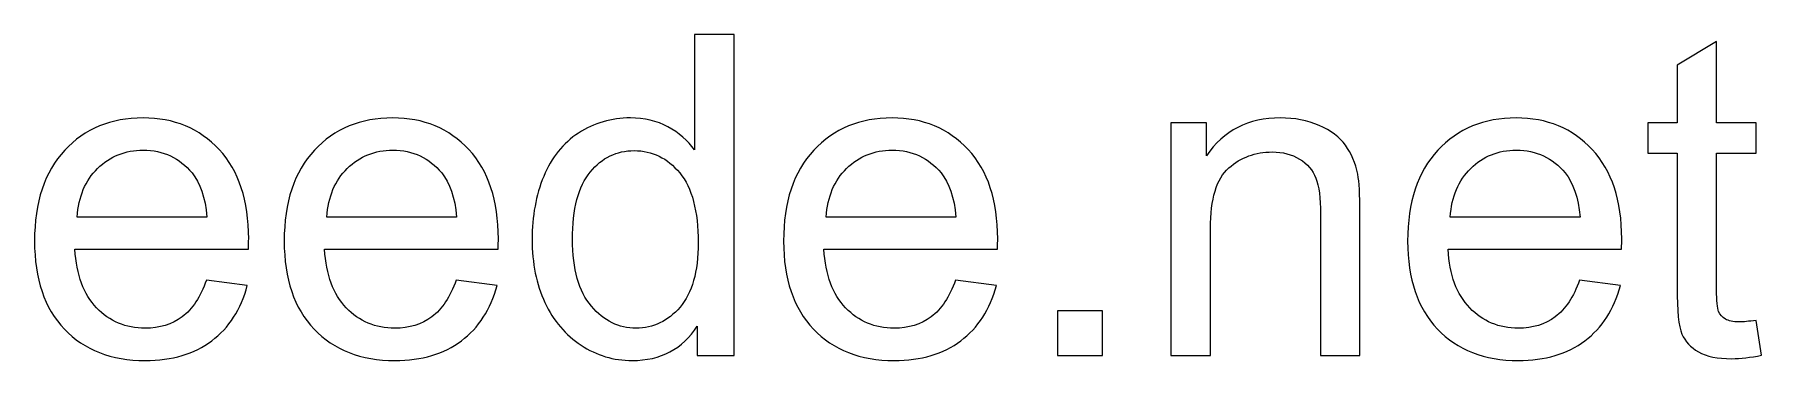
# Model space of a CAD drawing. Header units: millimetres. Extents: x -628 to 722, y -261 to 150.
# Drawn here: x 598.2 to 721.7, y -261.5 to -238.2 of the extents above; entities that cross this region are included whole.
import ezdxf

# ---------------------------------------------------------------- set-up
doc = ezdxf.new("R2010")
doc.units = ezdxf.units.MM
doc.header["$MEASUREMENT"] = 0
doc.layers.add('Layer 1', color=7, linetype='Continuous')

msp = doc.modelspace()

# ---------------------------------------------------------------- linework, layer by layer
at = {"layer": 'Layer 1', "color": 250}
for points, knots in [([(645.6139, -261.1436), (645.6139, -261.1436), (645.6139, -259.0299), (645.6139, -259.0299), (645.6139, -259.0299), (644.5597, -260.6727), (643.0079, -261.4968), (640.9584, -261.4968), (640.9584, -261.4968), (639.6313, -261.4968), (638.4112, -261.1329), (637.3035, -260.3998), (637.3035, -260.3998), (636.1905, -259.672), (635.329, -258.65), (634.7136, -257.3443), (634.7136, -257.3443), (634.1035, -256.0332), (633.7985, -254.5296), (633.7985, -252.8279), (633.7985, -252.8279), (633.7985, -251.169), (634.0768, -249.6653), (634.628, -248.3115), (634.628, -248.3115), (635.1845, -246.963), (636.0139, -245.9249), (637.1216, -245.2078), (637.1216, -245.2078), (638.2239, -244.4854), (639.4654, -244.1269), (640.83, -244.1269), (640.83, -244.1269), (641.836, -244.1269), (642.7296, -244.3409), (643.5109, -244.7637), (643.5109, -244.7637), (644.2922, -245.1864), (644.929, -245.7429), (645.4213, -246.4225), (645.4213, -246.4225), (645.4213, -246.4225), (645.4213, -238.155), (645.4213, -238.155), (645.4213, -238.155), (645.4213, -238.155), (648.2467, -238.155), (648.2467, -238.155), (648.2467, -238.155), (648.2467, -238.155), (648.2467, -261.1436), (648.2467, -261.1436), (648.2467, -261.1436), (648.2467, -261.1436), (645.6139, -261.1436), (645.6139, -261.1436)], [0, 0, 0, 0, 0.06666667, 0.06666667, 0.06666667, 0.06666667, 0.13333333, 0.13333333, 0.13333333, 0.13333333, 0.2, 0.2, 0.2, 0.2, 0.26666667, 0.26666667, 0.26666667, 0.26666667, 0.33333333, 0.33333333, 0.33333333, 0.33333333, 0.4, 0.4, 0.4, 0.4, 0.46666667, 0.46666667, 0.46666667, 0.46666667, 0.53333333, 0.53333333, 0.53333333, 0.53333333, 0.6, 0.6, 0.6, 0.6, 0.66666667, 0.66666667, 0.66666667, 0.66666667, 0.73333333, 0.73333333, 0.73333333, 0.73333333, 0.8, 0.8, 0.8, 0.8, 0.86666667, 0.86666667, 0.86666667, 0.86666667, 1, 1, 1, 1]), ([(721.3381, -258.6232), (721.3381, -258.6232), (721.7234, -261.1168), (721.7234, -261.1168), (721.7234, -261.1168), (720.9314, -261.2827), (720.2197, -261.3683), (719.599, -261.3683), (719.599, -261.3683), (718.5769, -261.3683), (717.7849, -261.2078), (717.2177, -260.8814), (717.2177, -260.8814), (716.6558, -260.555), (716.2598, -260.1322), (716.0297, -259.6025), (716.0297, -259.6025), (715.7996, -259.0727), (715.6873, -257.9597), (715.6873, -256.2633), (715.6873, -256.2633), (715.6873, -256.2633), (715.6873, -246.6633), (715.6873, -246.6633), (715.6873, -246.6633), (715.6873, -246.6633), (713.6003, -246.6633), (713.6003, -246.6633), (713.6003, -246.6633), (713.6003, -246.6633), (713.6003, -244.4801), (713.6003, -244.4801), (713.6003, -244.4801), (713.6003, -244.4801), (715.6873, -244.4801), (715.6873, -244.4801), (715.6873, -244.4801), (715.6873, -244.4801), (715.6873, -240.3597), (715.6873, -240.3597), (715.6873, -240.3597), (715.6873, -240.3597), (718.5127, -238.6633), (718.5127, -238.6633), (718.5127, -238.6633), (718.5127, -238.6633), (718.5127, -244.4801), (718.5127, -244.4801), (718.5127, -244.4801), (718.5127, -244.4801), (721.3381, -244.4801), (721.3381, -244.4801), (721.3381, -244.4801), (721.3381, -244.4801), (721.3381, -246.6633), (721.3381, -246.6633), (721.3381, -246.6633), (721.3381, -246.6633), (718.5127, -246.6633), (718.5127, -246.6633), (718.5127, -246.6633), (718.5127, -246.6633), (718.5127, -256.4239), (718.5127, -256.4239), (718.5127, -256.4239), (718.5127, -257.2319), (718.5608, -257.751), (718.6625, -257.9811), (718.6625, -257.9811), (718.7588, -258.2112), (718.9194, -258.3931), (719.1441, -258.5322), (719.1441, -258.5322), (719.3689, -258.666), (719.6899, -258.7356), (720.1073, -258.7356), (720.1073, -258.7356), (720.4177, -258.7356), (720.8297, -258.6981), (721.3381, -258.6232)], [0, 0, 0, 0, 0.04761905, 0.04761905, 0.04761905, 0.04761905, 0.0952381, 0.0952381, 0.0952381, 0.0952381, 0.14285714, 0.14285714, 0.14285714, 0.14285714, 0.19047619, 0.19047619, 0.19047619, 0.19047619, 0.23809524, 0.23809524, 0.23809524, 0.23809524, 0.28571429, 0.28571429, 0.28571429, 0.28571429, 0.33333333, 0.33333333, 0.33333333, 0.33333333, 0.38095238, 0.38095238, 0.38095238, 0.38095238, 0.42857143, 0.42857143, 0.42857143, 0.42857143, 0.47619048, 0.47619048, 0.47619048, 0.47619048, 0.52380952, 0.52380952, 0.52380952, 0.52380952, 0.57142857, 0.57142857, 0.57142857, 0.57142857, 0.61904762, 0.61904762, 0.61904762, 0.61904762, 0.66666667, 0.66666667, 0.66666667, 0.66666667, 0.71428571, 0.71428571, 0.71428571, 0.71428571, 0.76190476, 0.76190476, 0.76190476, 0.76190476, 0.80952381, 0.80952381, 0.80952381, 0.80952381, 0.85714286, 0.85714286, 0.85714286, 0.85714286, 0.9047619, 0.9047619, 0.9047619, 0.9047619, 1, 1, 1, 1]), ([(610.5103, -255.7496), (610.5103, -255.7496), (613.4321, -256.1349), (613.4321, -256.1349), (613.4321, -256.1349), (612.9772, -257.8312), (612.1264, -259.153), (610.8849, -260.0894), (610.8849, -260.0894), (609.6435, -261.0259), (608.0595, -261.4968), (606.1277, -261.4968), (606.1277, -261.4968), (603.6983, -261.4968), (601.7719, -260.7476), (600.3485, -259.2493), (600.3485, -259.2493), (598.9251, -257.7563), (598.2134, -255.6533), (598.2134, -252.951), (598.2134, -252.951), (598.2134, -250.1577), (598.9304, -247.9851), (600.3699, -246.4439), (600.3699, -246.4439), (601.8093, -244.8975), (603.6769, -244.1269), (605.9726, -244.1269), (605.9726, -244.1269), (608.1933, -244.1269), (610.0073, -244.8814), (611.4147, -246.3958), (611.4147, -246.3958), (612.822, -247.9102), (613.5284, -250.0399), (613.5284, -252.7851), (613.5284, -252.7851), (613.5284, -252.951), (613.523, -253.2025), (613.5123, -253.5342), (613.5123, -253.5342), (613.5123, -253.5342), (601.103, -253.5342), (601.103, -253.5342), (601.103, -253.5342), (601.21, -255.359), (601.7237, -256.761), (602.6548, -257.7296), (602.6548, -257.7296), (603.5806, -258.6981), (604.7418, -259.1851), (606.1277, -259.1851), (606.1277, -259.1851), (607.1605, -259.1851), (608.0435, -258.9122), (608.7712, -258.3663), (608.7712, -258.3663), (609.5043, -257.8205), (610.0822, -256.9483), (610.5103, -255.7496)], [0, 0, 0, 0, 0.0625, 0.0625, 0.0625, 0.0625, 0.125, 0.125, 0.125, 0.125, 0.1875, 0.1875, 0.1875, 0.1875, 0.25, 0.25, 0.25, 0.25, 0.3125, 0.3125, 0.3125, 0.3125, 0.375, 0.375, 0.375, 0.375, 0.4375, 0.4375, 0.4375, 0.4375, 0.5, 0.5, 0.5, 0.5, 0.5625, 0.5625, 0.5625, 0.5625, 0.625, 0.625, 0.625, 0.625, 0.6875, 0.6875, 0.6875, 0.6875, 0.75, 0.75, 0.75, 0.75, 0.8125, 0.8125, 0.8125, 0.8125, 0.875, 0.875, 0.875, 0.875, 1, 1, 1, 1]), ([(628.3671, -255.7496), (628.3671, -255.7496), (631.2889, -256.1349), (631.2889, -256.1349), (631.2889, -256.1349), (630.834, -257.8312), (629.9832, -259.153), (628.7417, -260.0894), (628.7417, -260.0894), (627.5003, -261.0259), (625.9163, -261.4968), (623.9845, -261.4968), (623.9845, -261.4968), (621.5551, -261.4968), (619.6287, -260.7476), (618.2053, -259.2493), (618.2053, -259.2493), (616.7819, -257.7563), (616.0702, -255.6533), (616.0702, -252.951), (616.0702, -252.951), (616.0702, -250.1577), (616.7872, -247.9851), (618.2267, -246.4439), (618.2267, -246.4439), (619.6661, -244.8975), (621.5337, -244.1269), (623.8294, -244.1269), (623.8294, -244.1269), (626.0501, -244.1269), (627.8641, -244.8814), (629.2715, -246.3958), (629.2715, -246.3958), (630.6788, -247.9102), (631.3852, -250.0399), (631.3852, -252.7851), (631.3852, -252.7851), (631.3852, -252.951), (631.3798, -253.2025), (631.3691, -253.5342), (631.3691, -253.5342), (631.3691, -253.5342), (618.9598, -253.5342), (618.9598, -253.5342), (618.9598, -253.5342), (619.0668, -255.359), (619.5805, -256.761), (620.5116, -257.7296), (620.5116, -257.7296), (621.4374, -258.6981), (622.5986, -259.1851), (623.9845, -259.1851), (623.9845, -259.1851), (625.0173, -259.1851), (625.9003, -258.9122), (626.628, -258.3663), (626.628, -258.3663), (627.3611, -257.8205), (627.939, -256.9483), (628.3671, -255.7496)], [0, 0, 0, 0, 0.0625, 0.0625, 0.0625, 0.0625, 0.125, 0.125, 0.125, 0.125, 0.1875, 0.1875, 0.1875, 0.1875, 0.25, 0.25, 0.25, 0.25, 0.3125, 0.3125, 0.3125, 0.3125, 0.375, 0.375, 0.375, 0.375, 0.4375, 0.4375, 0.4375, 0.4375, 0.5, 0.5, 0.5, 0.5, 0.5625, 0.5625, 0.5625, 0.5625, 0.625, 0.625, 0.625, 0.625, 0.6875, 0.6875, 0.6875, 0.6875, 0.75, 0.75, 0.75, 0.75, 0.8125, 0.8125, 0.8125, 0.8125, 0.875, 0.875, 0.875, 0.875, 1, 1, 1, 1]), ([(664.0807, -255.7496), (664.0807, -255.7496), (667.0025, -256.1349), (667.0025, -256.1349), (667.0025, -256.1349), (666.5476, -257.8312), (665.6968, -259.153), (664.4553, -260.0894), (664.4553, -260.0894), (663.2139, -261.0259), (661.6299, -261.4968), (659.6981, -261.4968), (659.6981, -261.4968), (657.2687, -261.4968), (655.3423, -260.7476), (653.9189, -259.2493), (653.9189, -259.2493), (652.4955, -257.7563), (651.7838, -255.6533), (651.7838, -252.951), (651.7838, -252.951), (651.7838, -250.1577), (652.5008, -247.9851), (653.9403, -246.4439), (653.9403, -246.4439), (655.3797, -244.8975), (657.2473, -244.1269), (659.543, -244.1269), (659.543, -244.1269), (661.7637, -244.1269), (663.5777, -244.8814), (664.9851, -246.3958), (664.9851, -246.3958), (666.3924, -247.9102), (667.0988, -250.0399), (667.0988, -252.7851), (667.0988, -252.7851), (667.0988, -252.951), (667.0934, -253.2025), (667.0827, -253.5342), (667.0827, -253.5342), (667.0827, -253.5342), (654.6734, -253.5342), (654.6734, -253.5342), (654.6734, -253.5342), (654.7804, -255.359), (655.2941, -256.761), (656.2252, -257.7296), (656.2252, -257.7296), (657.151, -258.6981), (658.3122, -259.1851), (659.6981, -259.1851), (659.6981, -259.1851), (660.7309, -259.1851), (661.6139, -258.9122), (662.3416, -258.3663), (662.3416, -258.3663), (663.0747, -257.8205), (663.6526, -256.9483), (664.0807, -255.7496)], [0, 0, 0, 0, 0.0625, 0.0625, 0.0625, 0.0625, 0.125, 0.125, 0.125, 0.125, 0.1875, 0.1875, 0.1875, 0.1875, 0.25, 0.25, 0.25, 0.25, 0.3125, 0.3125, 0.3125, 0.3125, 0.375, 0.375, 0.375, 0.375, 0.4375, 0.4375, 0.4375, 0.4375, 0.5, 0.5, 0.5, 0.5, 0.5625, 0.5625, 0.5625, 0.5625, 0.625, 0.625, 0.625, 0.625, 0.6875, 0.6875, 0.6875, 0.6875, 0.75, 0.75, 0.75, 0.75, 0.8125, 0.8125, 0.8125, 0.8125, 0.875, 0.875, 0.875, 0.875, 1, 1, 1, 1]), ([(679.4921, -261.1436), (679.4921, -261.1436), (679.4921, -244.4801), (679.4921, -244.4801), (679.4921, -244.4801), (679.4921, -244.4801), (682.0285, -244.4801), (682.0285, -244.4801), (682.0285, -244.4801), (682.0285, -244.4801), (682.0285, -246.8453), (682.0285, -246.8453), (682.0285, -246.8453), (683.2486, -245.0312), (685.0145, -244.1269), (687.3208, -244.1269), (687.3208, -244.1269), (688.3268, -244.1269), (689.2472, -244.3088), (690.0874, -244.6674), (690.0874, -244.6674), (690.9275, -245.0259), (691.5589, -245.5021), (691.9763, -246.0854), (691.9763, -246.0854), (692.3937, -246.6687), (692.688, -247.3643), (692.8539, -248.167), (692.8539, -248.167), (692.9556, -248.6914), (693.0091, -249.6065), (693.0091, -250.9122), (693.0091, -250.9122), (693.0091, -250.9122), (693.0091, -261.1436), (693.0091, -261.1436), (693.0091, -261.1436), (693.0091, -261.1436), (690.1837, -261.1436), (690.1837, -261.1436), (690.1837, -261.1436), (690.1837, -261.1436), (690.1837, -251.0192), (690.1837, -251.0192), (690.1837, -251.0192), (690.1837, -249.8687), (690.0767, -249.0072), (689.8573, -248.4399), (689.8573, -248.4399), (689.6379, -247.8727), (689.2472, -247.4179), (688.6907, -247.0754), (688.6907, -247.0754), (688.1342, -246.7383), (687.476, -246.567), (686.7268, -246.567), (686.7268, -246.567), (685.5282, -246.567), (684.4954, -246.947), (683.6232, -247.7122), (683.6232, -247.7122), (682.7509, -248.472), (682.3175, -249.9222), (682.3175, -252.052), (682.3175, -252.052), (682.3175, -252.052), (682.3175, -261.1436), (682.3175, -261.1436), (682.3175, -261.1436), (682.3175, -261.1436), (679.4921, -261.1436), (679.4921, -261.1436)], [0, 0, 0, 0, 0.05263158, 0.05263158, 0.05263158, 0.05263158, 0.10526316, 0.10526316, 0.10526316, 0.10526316, 0.15789474, 0.15789474, 0.15789474, 0.15789474, 0.21052632, 0.21052632, 0.21052632, 0.21052632, 0.26315789, 0.26315789, 0.26315789, 0.26315789, 0.31578947, 0.31578947, 0.31578947, 0.31578947, 0.36842105, 0.36842105, 0.36842105, 0.36842105, 0.42105263, 0.42105263, 0.42105263, 0.42105263, 0.47368421, 0.47368421, 0.47368421, 0.47368421, 0.52631579, 0.52631579, 0.52631579, 0.52631579, 0.57894737, 0.57894737, 0.57894737, 0.57894737, 0.63157895, 0.63157895, 0.63157895, 0.63157895, 0.68421053, 0.68421053, 0.68421053, 0.68421053, 0.73684211, 0.73684211, 0.73684211, 0.73684211, 0.78947368, 0.78947368, 0.78947368, 0.78947368, 0.84210526, 0.84210526, 0.84210526, 0.84210526, 0.89473684, 0.89473684, 0.89473684, 0.89473684, 1, 1, 1, 1]), ([(708.7147, -255.7496), (708.7147, -255.7496), (711.6365, -256.1349), (711.6365, -256.1349), (711.6365, -256.1349), (711.1816, -257.8312), (710.3308, -259.153), (709.0893, -260.0894), (709.0893, -260.0894), (707.8479, -261.0259), (706.2639, -261.4968), (704.3321, -261.4968), (704.3321, -261.4968), (701.9027, -261.4968), (699.9763, -260.7476), (698.5529, -259.2493), (698.5529, -259.2493), (697.1295, -257.7563), (696.4178, -255.6533), (696.4178, -252.951), (696.4178, -252.951), (696.4178, -250.1577), (697.1348, -247.9851), (698.5743, -246.4439), (698.5743, -246.4439), (700.0137, -244.8975), (701.8813, -244.1269), (704.177, -244.1269), (704.177, -244.1269), (706.3977, -244.1269), (708.2117, -244.8814), (709.6191, -246.3958), (709.6191, -246.3958), (711.0264, -247.9102), (711.7328, -250.0399), (711.7328, -252.7851), (711.7328, -252.7851), (711.7328, -252.951), (711.7274, -253.2025), (711.7167, -253.5342), (711.7167, -253.5342), (711.7167, -253.5342), (699.3074, -253.5342), (699.3074, -253.5342), (699.3074, -253.5342), (699.4144, -255.359), (699.9281, -256.761), (700.8592, -257.7296), (700.8592, -257.7296), (701.785, -258.6981), (702.9462, -259.1851), (704.3321, -259.1851), (704.3321, -259.1851), (705.3649, -259.1851), (706.2479, -258.9122), (706.9756, -258.3663), (706.9756, -258.3663), (707.7087, -257.8205), (708.2866, -256.9483), (708.7147, -255.7496)], [0, 0, 0, 0, 0.0625, 0.0625, 0.0625, 0.0625, 0.125, 0.125, 0.125, 0.125, 0.1875, 0.1875, 0.1875, 0.1875, 0.25, 0.25, 0.25, 0.25, 0.3125, 0.3125, 0.3125, 0.3125, 0.375, 0.375, 0.375, 0.375, 0.4375, 0.4375, 0.4375, 0.4375, 0.5, 0.5, 0.5, 0.5, 0.5625, 0.5625, 0.5625, 0.5625, 0.625, 0.625, 0.625, 0.625, 0.6875, 0.6875, 0.6875, 0.6875, 0.75, 0.75, 0.75, 0.75, 0.8125, 0.8125, 0.8125, 0.8125, 0.875, 0.875, 0.875, 0.875, 1, 1, 1, 1]), ([(601.2635, -251.2225), (601.2635, -251.2225), (610.5424, -251.2225), (610.5424, -251.2225), (610.5424, -251.2225), (610.4194, -249.8205), (610.0608, -248.7717), (609.4776, -248.0707), (609.4776, -248.0707), (608.5839, -246.9844), (607.4174, -246.4386), (605.9886, -246.4386), (605.9886, -246.4386), (604.6936, -246.4386), (603.6073, -246.872), (602.7244, -247.7389), (602.7244, -247.7389), (601.8468, -248.6058), (601.3598, -249.767), (601.2635, -251.2225)], [0, 0, 0, 0, 0.16666667, 0.16666667, 0.16666667, 0.16666667, 0.33333333, 0.33333333, 0.33333333, 0.33333333, 0.5, 0.5, 0.5, 0.5, 0.66666667, 0.66666667, 0.66666667, 0.66666667, 1, 1, 1, 1]), ([(619.1203, -251.2225), (619.1203, -251.2225), (628.3992, -251.2225), (628.3992, -251.2225), (628.3992, -251.2225), (628.2762, -249.8205), (627.9176, -248.7717), (627.3344, -248.0707), (627.3344, -248.0707), (626.4407, -246.9844), (625.2742, -246.4386), (623.8454, -246.4386), (623.8454, -246.4386), (622.5504, -246.4386), (621.4641, -246.872), (620.5812, -247.7389), (620.5812, -247.7389), (619.7036, -248.6058), (619.2166, -249.767), (619.1203, -251.2225)], [0, 0, 0, 0, 0.16666667, 0.16666667, 0.16666667, 0.16666667, 0.33333333, 0.33333333, 0.33333333, 0.33333333, 0.5, 0.5, 0.5, 0.5, 0.66666667, 0.66666667, 0.66666667, 0.66666667, 1, 1, 1, 1]), ([(636.6882, -252.8332), (636.6882, -254.963), (637.1377, -256.5523), (638.042, -257.6065), (638.042, -257.6065), (638.941, -258.6607), (640.0059, -259.1851), (641.2313, -259.1851), (641.2313, -259.1851), (642.4674, -259.1851), (643.5163, -258.6821), (644.3831, -257.676), (644.3831, -257.676), (645.2447, -256.67), (645.6781, -255.1342), (645.6781, -253.0687), (645.6781, -253.0687), (645.6781, -250.7998), (645.2393, -249.1302), (644.3564, -248.0653), (644.3564, -248.0653), (643.4788, -247.0005), (642.3925, -246.4707), (641.1029, -246.4707), (641.1029, -246.4707), (639.8453, -246.4707), (638.7965, -246.9791), (637.951, -248.0011), (637.951, -248.0011), (637.1109, -249.0232), (636.6882, -250.6339), (636.6882, -252.8332)], [0, 0, 0, 0, 0.11111111, 0.11111111, 0.11111111, 0.11111111, 0.22222222, 0.22222222, 0.22222222, 0.22222222, 0.33333333, 0.33333333, 0.33333333, 0.33333333, 0.44444444, 0.44444444, 0.44444444, 0.44444444, 0.55555556, 0.55555556, 0.55555556, 0.55555556, 0.66666667, 0.66666667, 0.66666667, 0.66666667, 0.77777778, 0.77777778, 0.77777778, 0.77777778, 1, 1, 1, 1]), ([(654.8339, -251.2225), (654.8339, -251.2225), (664.1128, -251.2225), (664.1128, -251.2225), (664.1128, -251.2225), (663.9898, -249.8205), (663.6312, -248.7717), (663.048, -248.0707), (663.048, -248.0707), (662.1543, -246.9844), (660.9878, -246.4386), (659.559, -246.4386), (659.559, -246.4386), (658.264, -246.4386), (657.1777, -246.872), (656.2948, -247.7389), (656.2948, -247.7389), (655.4172, -248.6058), (654.9302, -249.767), (654.8339, -251.2225)], [0, 0, 0, 0, 0.16666667, 0.16666667, 0.16666667, 0.16666667, 0.33333333, 0.33333333, 0.33333333, 0.33333333, 0.5, 0.5, 0.5, 0.5, 0.66666667, 0.66666667, 0.66666667, 0.66666667, 1, 1, 1, 1]), ([(699.4679, -251.2225), (699.4679, -251.2225), (708.7468, -251.2225), (708.7468, -251.2225), (708.7468, -251.2225), (708.6238, -249.8205), (708.2652, -248.7717), (707.682, -248.0707), (707.682, -248.0707), (706.7883, -246.9844), (705.6218, -246.4386), (704.193, -246.4386), (704.193, -246.4386), (702.898, -246.4386), (701.8117, -246.872), (700.9288, -247.7389), (700.9288, -247.7389), (700.0512, -248.6058), (699.5642, -249.767), (699.4679, -251.2225)], [0, 0, 0, 0, 0.16666667, 0.16666667, 0.16666667, 0.16666667, 0.33333333, 0.33333333, 0.33333333, 0.33333333, 0.5, 0.5, 0.5, 0.5, 0.66666667, 0.66666667, 0.66666667, 0.66666667, 1, 1, 1, 1]), ([(671.3743, -261.1436), (671.3743, -261.1436), (671.3743, -257.9329), (671.3743, -257.9329), (671.3743, -257.9329), (671.3743, -257.9329), (674.585, -257.9329), (674.585, -257.9329), (674.585, -257.9329), (674.585, -257.9329), (674.585, -261.1436), (674.585, -261.1436), (674.585, -261.1436), (674.585, -261.1436), (671.3743, -261.1436), (671.3743, -261.1436)], [0, 0, 0, 0, 0.2, 0.2, 0.2, 0.2, 0.4, 0.4, 0.4, 0.4, 0.6, 0.6, 0.6, 0.6, 1, 1, 1, 1])]:
    msp.add_open_spline(points, degree=3, knots=knots, dxfattribs=at)

doc.saveas('drawing.dxf')
